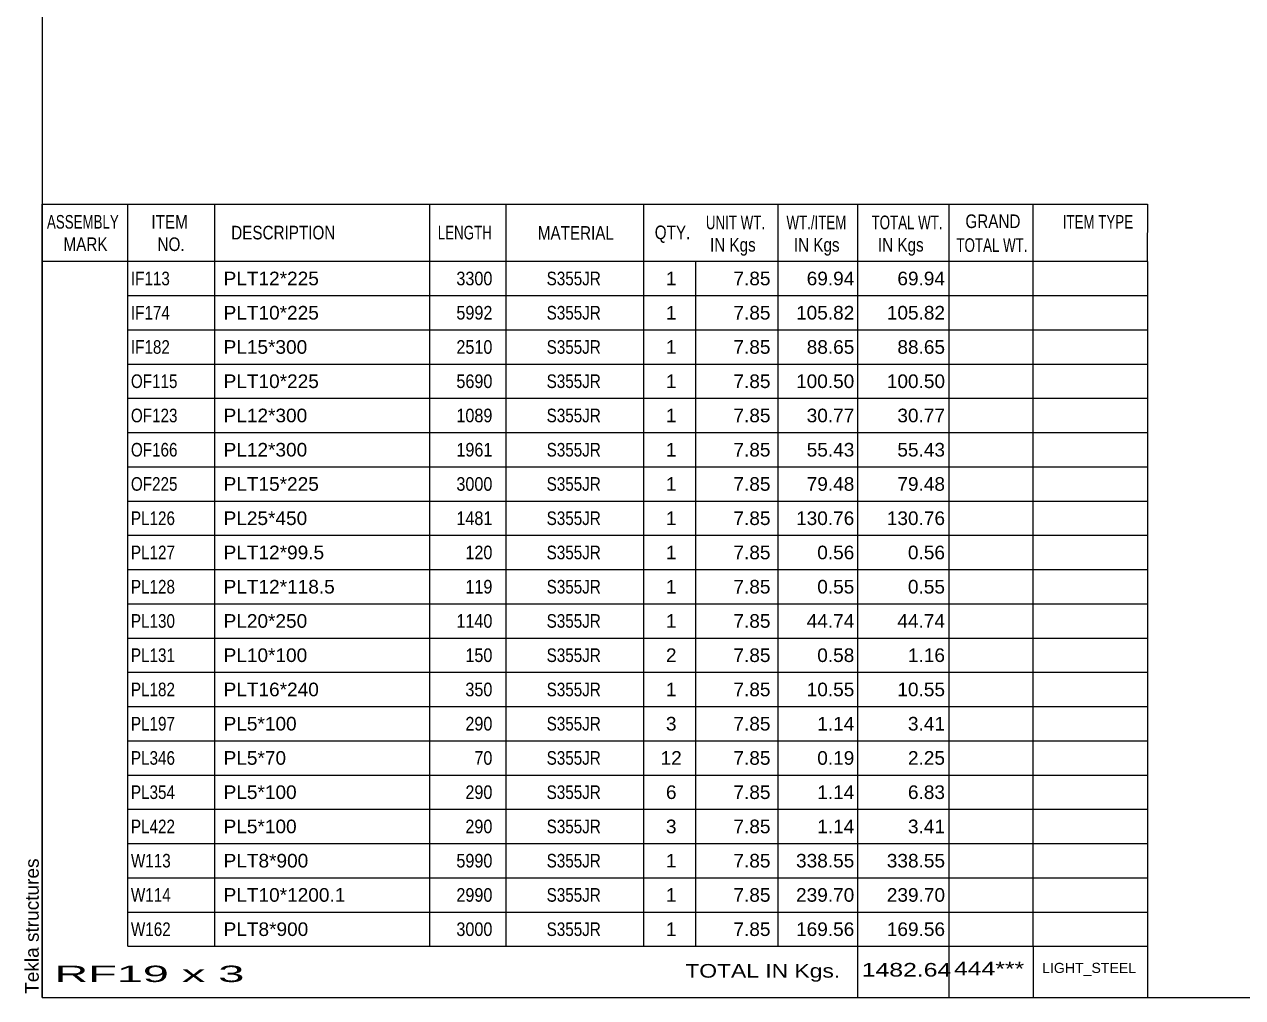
# Model space of a CAD drawing. Header units: millimetres. Extents: x -19 to 384, y -198 to 79.
# Drawn here: x -18.7 to 152.1, y -198 to -61.6 of the extents above; entities that cross this region are included whole.
import ezdxf

# ---------------------------------------------------------------- set-up
doc = ezdxf.new("R2010")
doc.units = ezdxf.units.MM
doc.styles.add('Arial', font='ARIAL.TTF', dxfattribs={"height": 0.2})

# ---------------------------------------------------------------- blocks, each defined once
blk = doc.blocks.new('Unknown-623515201-1211')
at = {"color": 5, "linetype": 'Continuous'}
for p, q in [((-16.19, 78.99), (-16.19, -198.01)), ((-16.19, -198.01), (383.81, -198.01))]:
    blk.add_line(p, q, dxfattribs=at)
at = {"color": 174, "linetype": 'Continuous', "style": 'Arial'}
blk.add_text('Tekla structures', height=1.9102, rotation=90, dxfattribs=at).set_placement((-16.69, -197.51))
blk = doc.blocks.new('CBS_BOM-623515201-9119')
at = {"color": 7, "linetype": 'Continuous'}
for p, q in [((-16.22, -94.84), (-16.22, -86.84)), ((-16.22, -86.84), (138.7, -86.84)), ((-4.22, -94.84), (-4.22, -86.84)), ((7.97, -94.84), (7.97, -86.84)), ((38.13, -94.84), (38.13, -86.84)), ((48.81, -94.84), (48.81, -86.84)), ((68.13, -94.84), (68.13, -86.84)), ((86.93, -94.84), (86.93, -86.84)), ((98.14, -94.84), (98.14, -86.84)), ((110.93, -94.84), (110.93, -86.84)), ((122.68, -94.84), (122.68, -86.84)), ((138.7, -86.85), (138.69, -94.83)), ((-16.22, -94.84), (138.7, -94.84)), ((-16.22, -99.64), (-16.22, -94.84)), ((-4.22, -99.64), (-4.22, -94.84)), ((7.97, -99.64), (7.97, -94.84)), ((38.13, -99.64), (38.13, -94.84)), ((48.81, -99.64), (48.81, -94.84)), ((68.13, -99.64), (68.13, -94.84)), ((75.39, -99.64), (75.39, -94.84)), ((86.93, -99.64), (86.93, -94.84)), ((98.14, -99.64), (98.14, -94.84)), ((110.93, -99.64), (110.93, -94.84)), ((122.69, -99.64), (122.69, -94.84)), ((138.7, -94.85), (138.7, -99.64)), ((-16.22, -104.44), (-16.22, -99.64)), ((-4.22, -99.64), (138.7, -99.64)), ((-4.22, -104.44), (-4.22, -99.64)), ((7.97, -104.44), (7.97, -99.64)), ((38.13, -104.44), (38.13, -99.64)), ((48.81, -104.44), (48.81, -99.64)), ((68.13, -104.44), (68.13, -99.64)), ((75.39, -104.44), (75.39, -99.64)), ((86.93, -104.44), (86.93, -99.64)), ((98.14, -104.44), (98.14, -99.64)), ((110.93, -104.44), (110.93, -99.64)), ((122.69, -104.44), (122.69, -99.64)), ((138.7, -99.65), (138.7, -104.44)), ((-16.22, -109.24), (-16.22, -104.44)), ((-4.22, -104.44), (138.7, -104.44)), ((-4.22, -109.24), (-4.22, -104.44)), ((7.97, -109.24), (7.97, -104.44)), ((38.13, -109.24), (38.13, -104.44)), ((48.81, -109.24), (48.81, -104.44)), ((68.13, -109.24), (68.13, -104.44)), ((75.39, -109.24), (75.39, -104.44)), ((86.93, -109.24), (86.93, -104.44)), ((98.14, -109.24), (98.14, -104.44)), ((110.93, -109.24), (110.93, -104.44)), ((122.69, -109.24), (122.69, -104.44)), ((138.7, -104.45), (138.7, -109.24)), ((-16.22, -114.04), (-16.22, -109.24)), ((-4.22, -109.24), (138.7, -109.24)), ((-4.22, -114.04), (-4.22, -109.24)), ((7.97, -114.04), (7.97, -109.24)), ((38.13, -114.04), (38.13, -109.24)), ((48.81, -114.04), (48.81, -109.24)), ((68.13, -114.04), (68.13, -109.24)), ((75.39, -114.04), (75.39, -109.24)), ((86.93, -114.04), (86.93, -109.24)), ((98.14, -114.04), (98.14, -109.24)), ((110.93, -114.04), (110.93, -109.24)), ((122.69, -114.04), (122.69, -109.24)), ((138.7, -109.25), (138.7, -114.04)), ((-16.22, -118.84), (-16.22, -114.04)), ((-4.22, -114.04), (138.7, -114.04)), ((-4.22, -118.84), (-4.22, -114.04)), ((7.97, -118.84), (7.97, -114.04)), ((38.13, -118.84), (38.13, -114.04)), ((48.81, -118.84), (48.81, -114.04)), ((68.13, -118.84), (68.13, -114.04)), ((75.39, -118.84), (75.39, -114.04)), ((86.93, -118.84), (86.93, -114.04)), ((98.14, -118.84), (98.14, -114.04)), ((110.93, -118.84), (110.93, -114.04)), ((122.69, -118.84), (122.69, -114.04)), ((138.7, -114.05), (138.7, -118.84)), ((-16.22, -123.64), (-16.22, -118.84)), ((-4.22, -118.84), (138.7, -118.84)), ((-4.22, -123.64), (-4.22, -118.84)), ((7.97, -123.64), (7.97, -118.84)), ((38.13, -123.64), (38.13, -118.84)), ((48.81, -123.64), (48.81, -118.84)), ((68.13, -123.64), (68.13, -118.84)), ((75.39, -123.64), (75.39, -118.84)), ((86.93, -123.64), (86.93, -118.84)), ((98.14, -123.64), (98.14, -118.84)), ((110.93, -123.64), (110.93, -118.84)), ((122.69, -123.64), (122.69, -118.84)), ((138.7, -118.85), (138.7, -123.64)), ((-16.22, -128.44), (-16.22, -123.64)), ((-4.22, -123.64), (138.7, -123.64)), ((-4.22, -128.44), (-4.22, -123.64)), ((7.97, -128.44), (7.97, -123.64)), ((38.13, -128.44), (38.13, -123.64)), ((48.81, -128.44), (48.81, -123.64)), ((68.13, -128.44), (68.13, -123.64)), ((75.39, -128.44), (75.39, -123.64)), ((86.93, -128.44), (86.93, -123.64)), ((98.14, -128.44), (98.14, -123.64)), ((110.93, -128.44), (110.93, -123.64)), ((122.69, -128.44), (122.69, -123.64)), ((138.7, -123.65), (138.7, -128.44)), ((-16.22, -133.24), (-16.22, -128.44)), ((-4.22, -128.44), (138.7, -128.44)), ((-4.22, -133.24), (-4.22, -128.44)), ((7.97, -133.24), (7.97, -128.44)), ((38.13, -133.24), (38.13, -128.44)), ((48.81, -133.24), (48.81, -128.44)), ((68.13, -133.24), (68.13, -128.44)), ((75.39, -133.24), (75.39, -128.44)), ((86.93, -133.24), (86.93, -128.44)), ((98.14, -133.24), (98.14, -128.44)), ((110.93, -133.24), (110.93, -128.44)), ((122.69, -133.24), (122.69, -128.44)), ((138.7, -128.45), (138.7, -133.24)), ((-16.22, -138.04), (-16.22, -133.24)), ((-4.22, -133.24), (138.7, -133.24)), ((-4.22, -138.04), (-4.22, -133.24)), ((7.97, -138.04), (7.97, -133.24)), ((38.13, -138.04), (38.13, -133.24)), ((48.81, -138.04), (48.81, -133.24)), ((68.13, -138.04), (68.13, -133.24)), ((75.39, -138.04), (75.39, -133.24)), ((86.93, -138.04), (86.93, -133.24)), ((98.14, -138.04), (98.14, -133.24)), ((110.93, -138.04), (110.93, -133.24)), ((122.69, -138.04), (122.69, -133.24)), ((138.7, -133.25), (138.7, -138.04)), ((-16.22, -142.84), (-16.22, -138.04)), ((-4.22, -138.04), (138.7, -138.04)), ((-4.22, -142.84), (-4.22, -138.04)), ((7.97, -142.84), (7.97, -138.04)), ((38.13, -142.84), (38.13, -138.04)), ((48.81, -142.84), (48.81, -138.04)), ((68.13, -142.84), (68.13, -138.04)), ((75.39, -142.84), (75.39, -138.04)), ((86.93, -142.84), (86.93, -138.04)), ((98.14, -142.84), (98.14, -138.04)), ((110.93, -142.84), (110.93, -138.04)), ((122.69, -142.84), (122.69, -138.04)), ((138.7, -138.05), (138.7, -142.84)), ((-16.22, -147.64), (-16.22, -142.84)), ((-4.22, -142.84), (138.7, -142.84)), ((-4.22, -147.64), (-4.22, -142.84)), ((7.97, -147.64), (7.97, -142.84)), ((38.13, -147.64), (38.13, -142.84)), ((48.81, -147.64), (48.81, -142.84)), ((68.13, -147.64), (68.13, -142.84)), ((75.39, -147.64), (75.39, -142.84)), ((86.93, -147.64), (86.93, -142.84)), ((98.14, -147.64), (98.14, -142.84)), ((110.93, -147.64), (110.93, -142.84)), ((122.69, -147.64), (122.69, -142.84)), ((138.7, -142.85), (138.7, -147.64)), ((-16.22, -152.44), (-16.22, -147.64)), ((-4.22, -147.64), (138.7, -147.64)), ((-4.22, -152.44), (-4.22, -147.64)), ((7.97, -152.44), (7.97, -147.64)), ((38.13, -152.44), (38.13, -147.64)), ((48.81, -152.44), (48.81, -147.64)), ((68.13, -152.44), (68.13, -147.64)), ((75.39, -152.44), (75.39, -147.64)), ((86.93, -152.44), (86.93, -147.64)), ((98.14, -152.44), (98.14, -147.64)), ((110.93, -152.44), (110.93, -147.64)), ((122.69, -152.44), (122.69, -147.64)), ((138.7, -147.65), (138.7, -152.44)), ((-16.22, -157.24), (-16.22, -152.44)), ((-4.22, -152.44), (138.7, -152.44)), ((-4.22, -157.24), (-4.22, -152.44)), ((7.97, -157.24), (7.97, -152.44)), ((38.13, -157.24), (38.13, -152.44)), ((48.81, -157.24), (48.81, -152.44)), ((68.13, -157.24), (68.13, -152.44)), ((75.39, -157.24), (75.39, -152.44)), ((86.93, -157.24), (86.93, -152.44)), ((98.14, -157.24), (98.14, -152.44)), ((110.93, -157.24), (110.93, -152.44)), ((122.69, -157.24), (122.69, -152.44)), ((138.7, -152.45), (138.7, -157.24)), ((-16.22, -162.04), (-16.22, -157.24)), ((-4.22, -157.24), (138.7, -157.24)), ((-4.22, -162.04), (-4.22, -157.24)), ((7.97, -162.04), (7.97, -157.24)), ((38.13, -162.04), (38.13, -157.24)), ((48.81, -162.04), (48.81, -157.24)), ((68.13, -162.04), (68.13, -157.24)), ((75.39, -162.04), (75.39, -157.24)), ((86.93, -162.04), (86.93, -157.24)), ((98.14, -162.04), (98.14, -157.24)), ((110.93, -162.04), (110.93, -157.24)), ((122.69, -162.04), (122.69, -157.24)), ((138.7, -157.25), (138.7, -162.04)), ((-16.22, -166.84), (-16.22, -162.04)), ((-4.22, -162.04), (138.7, -162.04)), ((-4.22, -166.84), (-4.22, -162.04)), ((7.97, -166.84), (7.97, -162.04)), ((38.13, -166.84), (38.13, -162.04)), ((48.81, -166.84), (48.81, -162.04)), ((68.13, -166.84), (68.13, -162.04)), ((75.39, -166.84), (75.39, -162.04)), ((86.93, -166.84), (86.93, -162.04)), ((98.14, -166.84), (98.14, -162.04)), ((110.93, -166.84), (110.93, -162.04)), ((122.69, -166.84), (122.69, -162.04)), ((138.7, -162.05), (138.7, -166.84)), ((-16.22, -171.64), (-16.22, -166.84)), ((-4.22, -166.84), (138.7, -166.84)), ((-4.22, -171.64), (-4.22, -166.84)), ((7.97, -171.64), (7.97, -166.84)), ((38.13, -171.64), (38.13, -166.84)), ((48.81, -171.64), (48.81, -166.84)), ((68.13, -171.64), (68.13, -166.84)), ((75.39, -171.64), (75.39, -166.84)), ((86.93, -171.64), (86.93, -166.84)), ((98.14, -171.64), (98.14, -166.84)), ((110.93, -171.64), (110.93, -166.84)), ((122.69, -171.64), (122.69, -166.84)), ((138.7, -166.85), (138.7, -171.64)), ((-16.22, -176.44), (-16.22, -171.64)), ((-4.22, -171.64), (138.7, -171.64)), ((-4.22, -176.44), (-4.22, -171.64)), ((7.97, -176.44), (7.97, -171.64)), ((38.13, -176.44), (38.13, -171.64)), ((48.81, -176.44), (48.81, -171.64)), ((68.13, -176.44), (68.13, -171.64)), ((75.39, -176.44), (75.39, -171.64)), ((86.93, -176.44), (86.93, -171.64)), ((98.14, -176.44), (98.14, -171.64)), ((110.93, -176.44), (110.93, -171.64)), ((122.69, -176.44), (122.69, -171.64)), ((138.7, -171.65), (138.7, -176.44)), ((-16.22, -181.24), (-16.22, -176.44)), ((-4.22, -176.44), (138.7, -176.44)), ((-4.22, -181.24), (-4.22, -176.44)), ((7.97, -181.24), (7.97, -176.44)), ((38.13, -181.24), (38.13, -176.44)), ((48.81, -181.24), (48.81, -176.44)), ((68.13, -181.24), (68.13, -176.44)), ((75.39, -181.24), (75.39, -176.44)), ((86.93, -181.24), (86.93, -176.44)), ((98.14, -181.24), (98.14, -176.44)), ((110.93, -181.24), (110.93, -176.44)), ((122.69, -181.24), (122.69, -176.44)), ((138.7, -176.45), (138.7, -181.24)), ((-16.22, -186.04), (-16.22, -181.24)), ((-4.22, -181.24), (138.7, -181.24)), ((-4.22, -186.04), (-4.22, -181.24)), ((7.97, -186.04), (7.97, -181.24)), ((38.13, -186.04), (38.13, -181.24)), ((48.81, -186.04), (48.81, -181.24)), ((68.13, -186.04), (68.13, -181.24)), ((75.39, -186.04), (75.39, -181.24)), ((86.93, -186.04), (86.93, -181.24)), ((98.14, -186.04), (98.14, -181.24)), ((110.93, -186.04), (110.93, -181.24)), ((122.69, -186.04), (122.69, -181.24)), ((138.7, -181.25), (138.7, -186.04)), ((-16.22, -190.84), (-16.22, -186.04)), ((-4.22, -186.04), (138.7, -186.04)), ((-4.22, -190.84), (-4.22, -186.04)), ((7.97, -190.84), (7.97, -186.04)), ((38.13, -190.84), (38.13, -186.04)), ((48.81, -190.84), (48.81, -186.04)), ((68.13, -190.84), (68.13, -186.04)), ((75.39, -190.84), (75.39, -186.04)), ((86.93, -190.84), (86.93, -186.04)), ((98.14, -190.84), (98.14, -186.04)), ((110.93, -190.84), (110.93, -186.04)), ((122.69, -190.84), (122.69, -186.04)), ((138.7, -186.05), (138.7, -190.84)), ((-16.22, -198.04), (-16.22, -190.86)), ((-4.22, -190.84), (138.7, -190.84)), ((98.14, -198.04), (98.14, -190.86)), ((110.93, -198.04), (110.93, -190.86)), ((122.73, -198.04), (122.73, -190.86)), ((138.7, -190.84), (138.7, -198.04)), ((-16.22, -198.04), (138.7, -198.04))]:
    blk.add_line(p, q, dxfattribs=at)
at = {"color": 3, "linetype": 'Continuous', "style": 'Arial'}
for s, height, width, p in [('ASSEMBLY', 1.91, 0.7, (-15.54, -90.26)), ('ITEM', 1.91, 0.8, (-0.9, -90.26)), ('UNIT WT.', 1.91, 0.7, (76.82, -90.34)), ('WT./ITEM', 1.91, 0.7, (88.11, -90.34)), ('TOTAL WT.', 1.91, 0.7, (100.04, -90.34)), ('GRAND', 1.91, 0.8, (113.2, -90.18)), ('ITEM TYPE', 1.91, 0.7, (126.84, -90.26)), ('DESCRIPTION', 1.9102, 0.8, (10.29, -91.77)), ('LENGTH', 1.91, 0.7, (39.24, -91.77)), ('MATERIAL', 1.91, 0.8, (53.26, -91.82)), ('QTY.', 1.91, 0.8, (69.65, -91.74)), ('MARK', 1.91, 0.8, (-13.22, -93.4)), ('NO.', 1.91, 0.8, (-0.04, -93.4)), ('IN Kgs', 1.91, 0.8, (77.4, -93.48)), ('IN Kgs', 1.91, 0.8, (89.15, -93.48)), ('IN Kgs', 1.91, 0.8, (100.94, -93.48)), ('TOTAL WT.', 1.91, 0.7, (111.94, -93.52))]:
    blk.add_text(s, height=height, dxfattribs=dict(at, width=width)).set_placement(p)
at = {"color": 7, "linetype": 'Continuous', "style": 'Arial'}
for s, width, p in [('IF113', 0.8, (-3.77, -98.2)), ('3300', 0.85, (41.85, -98.2)), ('S355JR', 0.8, (54.5, -98.2)), ('IF174', 0.8, (-3.77, -103)), ('5992', 0.85, (41.85, -103)), ('S355JR', 0.8, (54.5, -103)), ('IF182', 0.8, (-3.77, -107.8)), ('2510', 0.85, (41.85, -107.8)), ('S355JR', 0.8, (54.5, -107.8)), ('OF115', 0.8, (-3.77, -112.6)), ('5690', 0.85, (41.85, -112.6)), ('S355JR', 0.8, (54.5, -112.6)), ('OF123', 0.8, (-3.77, -117.4)), ('1089', 0.85, (41.85, -117.4)), ('S355JR', 0.8, (54.5, -117.4)), ('OF166', 0.8, (-3.77, -122.2)), ('1961', 0.85, (41.85, -122.2)), ('S355JR', 0.8, (54.5, -122.2)), ('OF225', 0.8, (-3.77, -127)), ('3000', 0.85, (41.85, -127)), ('S355JR', 0.8, (54.5, -127)), ('PL126', 0.8, (-3.77, -131.8)), ('1481', 0.85, (41.85, -131.8)), ('S355JR', 0.8, (54.5, -131.8)), ('PL127', 0.8, (-3.77, -136.6)), ('120', 0.85, (43.11, -136.6)), ('S355JR', 0.8, (54.5, -136.6)), ('PL128', 0.8, (-3.77, -141.4)), ('119', 0.85, (43.11, -141.4)), ('S355JR', 0.8, (54.5, -141.4)), ('PL130', 0.8, (-3.77, -146.2)), ('1140', 0.85, (41.85, -146.2)), ('S355JR', 0.8, (54.5, -146.2)), ('PL131', 0.8, (-3.77, -151)), ('150', 0.85, (43.11, -151)), ('S355JR', 0.8, (54.5, -151)), ('PL182', 0.8, (-3.77, -155.8)), ('350', 0.85, (43.11, -155.8)), ('S355JR', 0.8, (54.5, -155.8)), ('PL197', 0.8, (-3.77, -160.6)), ('290', 0.85, (43.11, -160.6)), ('S355JR', 0.8, (54.5, -160.6)), ('PL346', 0.8, (-3.77, -165.4)), ('70', 0.85, (44.37, -165.4)), ('S355JR', 0.8, (54.5, -165.4)), ('PL354', 0.8, (-3.77, -170.2)), ('290', 0.85, (43.11, -170.2)), ('S355JR', 0.8, (54.5, -170.2)), ('PL422', 0.8, (-3.77, -175)), ('290', 0.85, (43.11, -175)), ('S355JR', 0.8, (54.5, -175)), ('W113', 0.8, (-3.77, -179.8)), ('5990', 0.85, (41.85, -179.8)), ('S355JR', 0.8, (54.5, -179.8)), ('W114', 0.8, (-3.77, -184.6)), ('2990', 0.85, (41.85, -184.6)), ('S355JR', 0.8, (54.5, -184.6)), ('W162', 0.8, (-3.77, -189.4)), ('3000', 0.85, (41.85, -189.4)), ('S355JR', 0.8, (54.5, -189.4))]:
    blk.add_text(s, height=1.91, dxfattribs=dict(at, width=width)).set_placement(p)
for s, height, p in [('PLT12*225', 1.91, (9.22, -98.2)), ('1', 1.91, (71.22, -98.2)), ('7.85', 1.91, (80.68, -98.2)), ('69.94', 1.91, (90.95, -98.2)), ('69.94', 1.91, (103.66, -98.2)), ('PLT10*225', 1.91, (9.22, -103)), ('1', 1.91, (71.22, -103)), ('7.85', 1.91, (80.68, -103)), ('105.82', 1.91, (89.46, -103)), ('105.82', 1.91, (102.18, -103)), ('PL15*300', 1.91, (9.22, -107.8)), ('7.85', 1.91, (80.68, -107.8)), ('88.65', 1.91, (90.95, -107.8)), ('88.65', 1.91, (103.66, -107.8)), ('1', 1.91, (71.22, -107.8)), ('PLT10*225', 1.91, (9.22, -112.6)), ('1', 1.91, (71.22, -112.6)), ('7.85', 1.91, (80.68, -112.6)), ('100.50', 1.91, (89.46, -112.6)), ('100.50', 1.91, (102.18, -112.6)), ('PL12*300', 1.91, (9.22, -117.4)), ('1', 1.91, (71.22, -117.4)), ('7.85', 1.91, (80.68, -117.4)), ('30.77', 1.91, (90.95, -117.4)), ('30.77', 1.91, (103.66, -117.4)), ('PL12*300', 1.91, (9.22, -122.2)), ('1', 1.91, (71.22, -122.2)), ('7.85', 1.91, (80.68, -122.2)), ('55.43', 1.91, (90.95, -122.2)), ('55.43', 1.91, (103.66, -122.2)), ('PLT15*225', 1.91, (9.22, -127)), ('1', 1.91, (71.22, -127)), ('7.85', 1.91, (80.68, -127)), ('79.48', 1.91, (90.95, -127)), ('79.48', 1.91, (103.66, -127)), ('PL25*450', 1.91, (9.22, -131.8)), ('1', 1.91, (71.22, -131.8)), ('7.85', 1.91, (80.68, -131.8)), ('130.76', 1.91, (89.46, -131.8)), ('130.76', 1.91, (102.18, -131.8)), ('PLT12*99.5', 1.91, (9.22, -136.6)), ('1', 1.91, (71.22, -136.6)), ('7.85', 1.91, (80.68, -136.6)), ('0.56', 1.91, (92.43, -136.6)), ('0.56', 1.91, (105.14, -136.6)), ('PLT12*118.5', 1.9102, (9.22, -141.4)), ('1', 1.91, (71.22, -141.4)), ('7.85', 1.91, (80.68, -141.4)), ('0.55', 1.91, (92.43, -141.4)), ('0.55', 1.91, (105.14, -141.4)), ('PL20*250', 1.91, (9.22, -146.2)), ('1', 1.91, (71.22, -146.2)), ('7.85', 1.91, (80.68, -146.2)), ('44.74', 1.91, (90.95, -146.2)), ('44.74', 1.91, (103.66, -146.2)), ('PL10*100', 1.91, (9.22, -151)), ('2', 1.91, (71.22, -151)), ('7.85', 1.91, (80.68, -151)), ('0.58', 1.91, (92.43, -151)), ('1.16', 1.91, (105.14, -151)), ('PLT16*240', 1.91, (9.22, -155.8)), ('1', 1.91, (71.22, -155.8)), ('7.85', 1.91, (80.68, -155.8)), ('10.55', 1.91, (90.95, -155.8)), ('10.55', 1.91, (103.66, -155.8)), ('PL5*100', 1.91, (9.22, -160.6)), ('3', 1.91, (71.22, -160.6)), ('7.85', 1.91, (80.68, -160.6)), ('1.14', 1.91, (92.43, -160.6)), ('3.41', 1.91, (105.14, -160.6)), ('PL5*70', 1.91, (9.22, -165.4)), ('12', 1.91, (70.47, -165.4)), ('7.85', 1.91, (80.68, -165.4)), ('0.19', 1.91, (92.43, -165.4)), ('2.25', 1.91, (105.14, -165.4)), ('PL5*100', 1.91, (9.22, -170.2)), ('6', 1.91, (71.22, -170.2)), ('7.85', 1.91, (80.68, -170.2)), ('1.14', 1.91, (92.43, -170.2)), ('6.83', 1.91, (105.14, -170.2)), ('PL5*100', 1.91, (9.22, -175)), ('3', 1.91, (71.22, -175)), ('7.85', 1.91, (80.68, -175)), ('1.14', 1.91, (92.43, -175)), ('3.41', 1.91, (105.14, -175)), ('PLT8*900', 1.91, (9.22, -179.8)), ('1', 1.91, (71.22, -179.8)), ('7.85', 1.91, (80.68, -179.8)), ('338.55', 1.91, (89.46, -179.8)), ('338.55', 1.91, (102.18, -179.8)), ('PLT10*1200.1', 1.9102, (9.22, -184.6)), ('1', 1.91, (71.22, -184.6)), ('7.85', 1.91, (80.68, -184.6)), ('239.70', 1.91, (89.46, -184.6)), ('239.70', 1.91, (102.18, -184.6)), ('PLT8*900', 1.91, (9.22, -189.4)), ('1', 1.91, (71.22, -189.4)), ('7.85', 1.91, (80.68, -189.4)), ('169.56', 1.91, (89.46, -189.4)), ('169.56', 1.91, (102.18, -189.4))]:
    blk.add_text(s, height=height, dxfattribs=at).set_placement(p)
at = {"color": 6, "linetype": 'Continuous', "style": 'Arial'}
for s, height, width, p in [('RF19 x 3', 2.292, 2.05, (-14.5, -195.85)), ('TOTAL IN Kgs.', 1.9102, 1.2, (73.94, -195.24)), ('1482.64', 1.91, 1.3, (98.67, -195.09)), ('444***', 1.91, 1.3, (111.6, -194.93))]:
    blk.add_text(s, height=height, dxfattribs=dict(at, width=width)).set_placement(p)
blk.add_text('LIGHT_STEEL', height=1.4135, dxfattribs=at).set_placement((123.95, -194.58))

msp = doc.modelspace()

# ---------------------------------------------------------------- block references
for name in ['Unknown-623515201-1211', 'CBS_BOM-623515201-9119']:
    msp.add_blockref(name, (0, 0))

doc.saveas('drawing.dxf')
